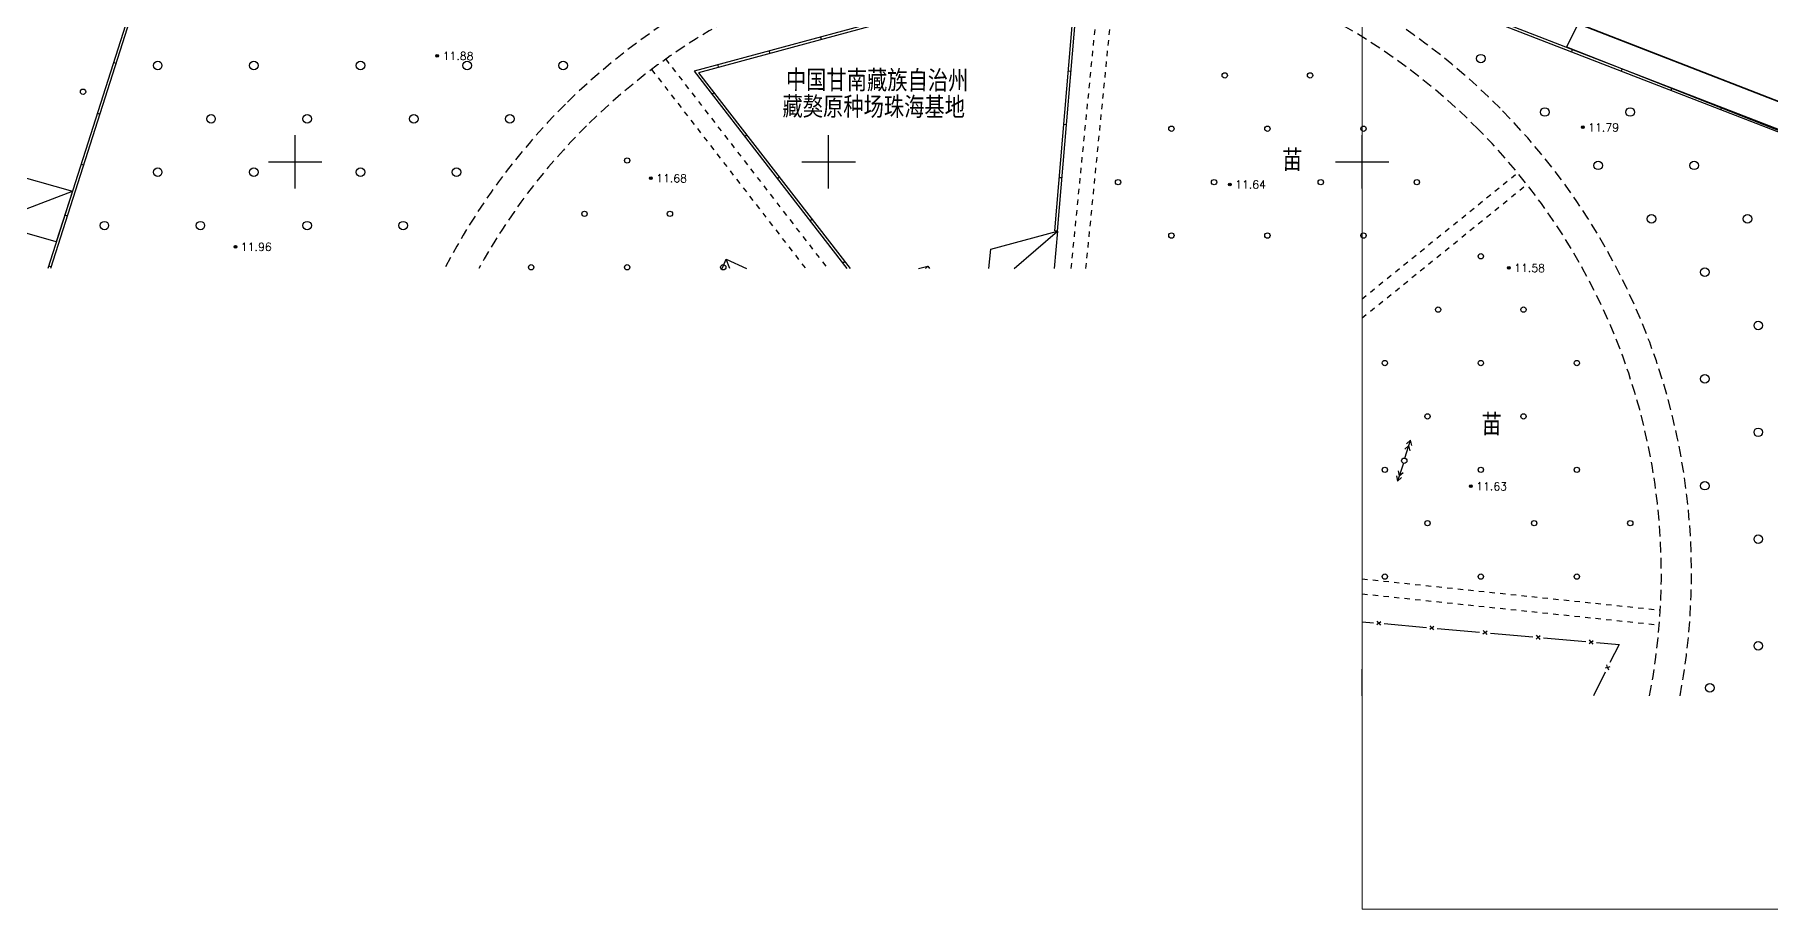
# Model space of a CAD drawing. Extents: x 396500 to 398250, y 1005980 to 1008200.
# Drawn here: x 396775.6 to 396938.2, y 1005980 to 1006061.9 of the extents above; entities that cross this region are included whole.
import ezdxf

# ---------------------------------------------------------------- set-up
doc = ezdxf.new("R2010")
doc.units = 0
doc.header["$LTSCALE"] = 0.5
for name, pattern in [('$RECOVER_080108151758-3', [0]), ('XX11', [2, 1, -1]), ('XX21', [3, 2, -1]), ('XX41', [5, 4, -1])]:
    doc.linetypes.add(name, pattern=pattern)
doc.layers.get('0').update_dxf_attribs({"linetype": 'CONTINUOUS'})
for name, color, linetype in [('21', 6, 'CONTINUOUS'), ('23', 6, 'CONTINUOUS'), ('24', 2, 'CONTINUOUS'), ('33', 4, 'CONTINUOUS'), ('44', 9, 'CONTINUOUS'), ('51', 2, 'CONTINUOUS'), ('63', 5, 'CONTINUOUS'), ('93', 3, 'CONTINUOUS'), ('ELEVATION', 7, 'CONTINUOUS'), ('POINTCODE', 7, 'CONTINUOUS')]:
    doc.layers.add(name, color=color, linetype=linetype)
doc.layers.add('绘图层', color=6, linetype='CONTINUOUS', lineweight=5)
doc.styles.add('细等线', font='txt.shx', dxfattribs={"bigfont": 'ht.shx'})

# ---------------------------------------------------------------- blocks, each defined once
blk = doc.blocks.new('B8211')
blk.add_hatch(color=256).paths.add_polyline_path([(0.25, 0, 1), (-0.25, 0, 1)])
blk.add_circle((0, 0), 0.25)
blk = doc.blocks.new('B935')
at = {"linetype": 'Continuous'}
blk.add_circle((0, 0), 0.5, dxfattribs=at)
blk = doc.blocks.new('B931')
at = {"linetype": 'Continuous'}
blk.add_circle((0, 0), 0.8, dxfattribs=at)

msp = doc.modelspace()

# ---------------------------------------------------------------- linework, layer by layer
at = {"layer": '21', "color": 6, "linetype": 'Continuous'}
msp.add_lwpolyline([(396777.61, 1006042.5), (396771.36, 1006044.29), (396772.73, 1006049.08), (396779.13, 1006047.26)], close=True, dxfattribs=at)
for points in [[(396771.36, 1006044.29), (396779.13, 1006047.26)], [(396865.01, 1006040), (396865.2, 1006041.83), (396871.44, 1006043.52), (396871.14, 1006040)], [(396867.37, 1006040), (396871.44, 1006043.52)], [(396858.43, 1006040), (396859.28, 1006040.23), (396859.45, 1006040)], [(396859.09, 1006040), (396859.28, 1006040.23)]]:
    msp.add_lwpolyline(points, dxfattribs=at)
at = {"layer": '23', "color": 6, "linetype": 'XX21'}
for points in [[(396814, 1006040, -0.077647), (396825.33, 1006055.4, -0.414214), (396912.92, 1006055.02, -0.246424), (396929.8, 1006000)], [(396817.2, 1006040, -0.071356), (396827.32, 1006053.39, -0.414214), (396910.91, 1006053.03, -0.248803), (396926.93, 1006000)]]:
    msp.add_lwpolyline(points, format="xyb", dxfattribs=at)
at = {"layer": '24', "color": 2, "linetype": 'Continuous'}
for points in [[(396798.19, 1006106.95), (396776.81, 1006040)], [(396798.42, 1006106.88), (396777.06, 1006040)], [(396871.44, 1006043.52), (396873.54, 1006068.26), (396837.39, 1006058.48), (396851.7, 1006040)], [(396891.69, 1006069.02), (396895.37, 1006067.41), (396898.47, 1006068.51), (396970.06, 1006040.8)], [(396891.79, 1006069.24), (396895.38, 1006067.67), (396898.47, 1006068.77), (396970.15, 1006041.02)], [(396871.2, 1006043.54), (396873.27, 1006067.94), (396837.8, 1006058.34), (396852, 1006040)], [(396849.25, 1006061.69), (396849.31, 1006061.46)], [(396844.42, 1006060.38), (396844.49, 1006060.15)], [(396919.64, 1006060.32), (396919.72, 1006060.54)], [(396782.98, 1006059.32), (396783.21, 1006059.25)], [(396839.6, 1006059.08), (396839.66, 1006058.85)], [(396872.71, 1006058.47), (396872.47, 1006058.49)], [(396924.3, 1006058.52), (396924.39, 1006058.74)], [(396928.96, 1006056.71), (396929.05, 1006056.93)], [(396839.05, 1006056.33), (396839.24, 1006056.48)], [(396933.62, 1006054.91), (396933.71, 1006055.13)], [(396781.46, 1006054.56), (396781.69, 1006054.48)], [(396872.28, 1006053.48), (396872.04, 1006053.51)], [(396842.11, 1006052.38), (396842.3, 1006052.53)], [(396779.94, 1006049.79), (396780.17, 1006049.72)], [(396845.17, 1006048.43), (396845.36, 1006048.57)], [(396871.86, 1006048.5), (396871.62, 1006048.52)], [(396778.42, 1006045.03), (396778.65, 1006044.96)], [(396848.23, 1006044.47), (396848.42, 1006044.62)], [(396871.44, 1006043.52), (396871.2, 1006043.54)], [(396851.3, 1006040.52), (396851.49, 1006040.67)], [(396776.9, 1006040.27), (396777.13, 1006040.19)], [(396900, 1006006.93), (396901.05, 1006006.84)], [(396901.55, 1006006.79), (396901.36, 1006006.63)], [(396901.55, 1006006.79), (396901.39, 1006006.99)], [(396901.55, 1006006.79), (396901.74, 1006006.96)], [(396901.55, 1006006.79), (396901.71, 1006006.6)], [(396902.05, 1006006.75), (396906.03, 1006006.4)], [(396906.53, 1006006.35), (396906.34, 1006006.19)], [(396906.53, 1006006.35), (396906.37, 1006006.54)], [(396906.53, 1006006.35), (396906.72, 1006006.51)], [(396906.53, 1006006.35), (396906.69, 1006006.16)], [(396907.03, 1006006.31), (396911.01, 1006005.95)], [(396911.51, 1006005.91), (396911.32, 1006005.75)], [(396911.51, 1006005.91), (396911.35, 1006006.1)], [(396911.51, 1006005.91), (396911.7, 1006006.07)], [(396911.51, 1006005.91), (396911.67, 1006005.72)], [(396912.01, 1006005.86), (396915.99, 1006005.51)], [(396916.49, 1006005.47), (396916.3, 1006005.31)], [(396916.49, 1006005.47), (396916.33, 1006005.66)], [(396916.49, 1006005.47), (396916.68, 1006005.63)], [(396916.49, 1006005.47), (396916.65, 1006005.27)], [(396916.99, 1006005.42), (396920.97, 1006005.07)], [(396921.47, 1006005.02), (396921.28, 1006004.86)], [(396921.47, 1006005.02), (396921.31, 1006005.22)], [(396921.47, 1006005.02), (396921.66, 1006005.18)], [(396921.47, 1006005.02), (396921.63, 1006004.83)], [(396921.97, 1006004.98), (396924.07, 1006004.79), (396923.22, 1006003.1)], [(396922.78, 1006002.2), (396921.68, 1006000)], [(396923, 1006002.65), (396922.76, 1006002.57)], [(396923, 1006002.65), (396922.92, 1006002.89)], [(396923, 1006002.65), (396923.24, 1006002.73)], [(396923, 1006002.65), (396923.08, 1006002.41)]]:
    msp.add_lwpolyline(points, dxfattribs=at)
at = {"layer": '33', "color": 4, "linetype": 'Continuous'}
msp.add_lwpolyline([(396965.57, 1006058.21), (396954.85, 1006063.13), (396958.08, 1006070.91), (396931.09, 1006084.48), (396919.16, 1006060.76), (396960.08, 1006044.66)], close=True, dxfattribs=at)
at = {"layer": '44', "color": 9, "linetype": 'XX11'}
for points in [[(396872.73, 1006040), (396875.73, 1006070.09)], [(396874.11, 1006040), (396877.1, 1006069.95)], [(396833.41, 1006058.65), (396847.85, 1006040)], [(396834.73, 1006059.62), (396849.91, 1006040)], [(396900, 1006037.18), (396914.57, 1006048.98)], [(396900, 1006035.38), (396915.44, 1006047.89)], [(396900, 1006010.95), (396927.97, 1006008.02)], [(396900, 1006009.54), (396927.83, 1006006.63)]]:
    msp.add_lwpolyline(points, dxfattribs=at)
at = {"layer": '51', "color": 2, "linetype": 'Continuous'}
for points in [[(396840.03, 1006040), (396840.4, 1006040.88), (396842.31, 1006040)], [(396840.75, 1006040), (396840.4, 1006040.88)], [(396904.01, 1006022.24), (396904.53, 1006023.92)], [(396904.49, 1006022.95), (396904.38, 1006023.44), (396904.01, 1006023.1)], [(396904.64, 1006023.43), (396904.53, 1006023.92), (396904.16, 1006023.58)], [(396903.86, 1006021.77), (396903.31, 1006020.11)], [(396903.36, 1006021.07), (396903.47, 1006020.58), (396903.84, 1006020.91)], [(396903.21, 1006020.6), (396903.31, 1006020.11), (396903.68, 1006020.44)]]:
    msp.add_lwpolyline(points, dxfattribs=at)
msp.add_circle((396903.94, 1006022.01), 0.25, dxfattribs=at)
at = {"layer": '63', "color": 5, "linetype": 'XX41', "const_width": 0.15}
msp.add_lwpolyline([(396961.07, 1006047.09), (396920.25, 1006062.94)], dxfattribs=at)
at = {"layer": 'POINTCODE', "color": 1, "linetype": 'Continuous'}
for p, q in [((396800, 1006047.5), (396800, 1006052.5)), ((396850, 1006047.5), (396850, 1006052.5)), ((396900, 1006047.5), (396900, 1006052.5)), ((396797.5, 1006050), (396802.5, 1006050)), ((396847.5, 1006050), (396852.5, 1006050)), ((396897.5, 1006050), (396902.5, 1006050)), ((396900, 1006000), (396900, 1006002.5))]:
    msp.add_line(p, q, dxfattribs=at)
at = {"layer": '绘图层', "linetype": 'Continuous', "flags": 128}
msp.add_lwpolyline([(396900, 1006330), (396900, 1005980), (397250, 1005980), (397250, 1006330)], close=True, dxfattribs=at)

# ---------------------------------------------------------------- block references
at = {"layer": '93', "color": 3, "linetype": '$RECOVER_080108151758-3', "xscale": 0.5, "yscale": 0.5, "zscale": 0.5}
for name, p in [('B931', (396911.12, 1006059.67)), ('B931', (396787.12, 1006059.03)), ('B931', (396796.12, 1006059.03)), ('B931', (396806.12, 1006059.03)), ('B931', (396816.12, 1006059.03)), ('B931', (396825.12, 1006059.03)), ('B935', (396887.12, 1006058.1)), ('B935', (396895.12, 1006058.1)), ('B935', (396780.12, 1006056.57)), ('B931', (396917.12, 1006054.67)), ('B931', (396925.12, 1006054.67)), ('B931', (396792.12, 1006054.03)), ('B931', (396801.12, 1006054.03)), ('B931', (396811.12, 1006054.03)), ('B931', (396820.12, 1006054.03)), ('B935', (396882.12, 1006053.1)), ('B935', (396891.12, 1006053.1)), ('B935', (396900.12, 1006053.1)), ('B935', (396831.12, 1006050.13)), ('B931', (396787.12, 1006049.03)), ('B931', (396796.12, 1006049.03)), ('B931', (396806.12, 1006049.03)), ('B931', (396815.12, 1006049.03)), ('B931', (396922.12, 1006049.67)), ('B931', (396931.12, 1006049.67)), ('B935', (396877.12, 1006048.1)), ('B935', (396886.12, 1006048.1)), ('B935', (396896.12, 1006048.1)), ('B935', (396905.12, 1006048.1)), ('B935', (396827.12, 1006045.13)), ('B935', (396835.12, 1006045.13)), ('B931', (396782.12, 1006044.03)), ('B931', (396791.12, 1006044.03)), ('B931', (396801.12, 1006044.03)), ('B931', (396810.12, 1006044.03)), ('B931', (396927.12, 1006044.67)), ('B931', (396936.12, 1006044.67)), ('B935', (396882.12, 1006043.1)), ('B935', (396891.12, 1006043.1)), ('B935', (396900.12, 1006043.1)), ('B935', (396822.12, 1006040.13)), ('B935', (396831.12, 1006040.13)), ('B935', (396840.12, 1006040.13)), ('B935', (396911.12, 1006041.16)), ('B931', (396932.12, 1006039.67)), ('B935', (396907.12, 1006036.16)), ('B935', (396915.12, 1006036.16)), ('B931', (396937.12, 1006034.67)), ('B935', (396902.12, 1006031.16)), ('B935', (396911.12, 1006031.16)), ('B935', (396920.12, 1006031.16)), ('B931', (396932.12, 1006029.67)), ('B935', (396906.12, 1006026.16)), ('B935', (396915.12, 1006026.16)), ('B931', (396937.12, 1006024.67)), ('B935', (396902.12, 1006021.16)), ('B935', (396911.12, 1006021.16)), ('B935', (396920.12, 1006021.16)), ('B931', (396932.12, 1006019.67)), ('B935', (396906.12, 1006016.16)), ('B935', (396916.12, 1006016.16)), ('B935', (396925.12, 1006016.16)), ('B931', (396937.12, 1006014.67)), ('B935', (396902.12, 1006011.16)), ('B935', (396911.12, 1006011.16)), ('B935', (396920.12, 1006011.16)), ('B931', (396937.12, 1006004.67)), ('B931', (396932.58, 1006000.73))]:
    msp.add_blockref(name, p, dxfattribs=at)
at = {"layer": 'ELEVATION', "color": 42, "linetype": 'Continuous', "xscale": 0.4999999999889528, "yscale": 0.5, "zscale": 0.5, "rotation": 359.7518383878652}
for p in [(396813.32, 1006059.93, 11.88), (396920.68, 1006053.24, 11.79), (396833.33, 1006048.47, 11.68), (396887.59, 1006047.88, 11.64), (396794.41, 1006042.05, 11.96), (396913.74, 1006040.07, 11.58), (396910.18, 1006019.62, 11.63)]:
    msp.add_blockref('B8211', p, dxfattribs=at)

# ---------------------------------------------------------------- texts
at = {"color": 4, "style": '细等线'}
for s, p in [('中国甘南藏族自治州', (396845.99, 1006056.64)), ('藏獒原种场珠海基地', (396845.67, 1006054.15))]:
    msp.add_text(s, height=2, rotation=359.7518, dxfattribs=at).set_placement(p)
at = {"color": 4, "linetype": 'Continuous', "style": '细等线'}
for p in [(396892.49, 1006049.16), (396911.17, 1006024.39)]:
    msp.add_text('苗', height=2, rotation=359.7518, dxfattribs=at).set_placement(p)
at = {"layer": 'ELEVATION', "color": 42, "linetype": 'Continuous', "style": '细等线'}
for s, p in [('11.88', (396813.82, 1006059.55, 11.88)), ('11.79', (396921.18, 1006052.86, 11.79)), ('11.68', (396833.83, 1006048.09, 11.68)), ('11.64', (396888.09, 1006047.51, 11.64)), ('11.96', (396794.91, 1006041.67, 11.96)), ('11.58', (396914.24, 1006039.69, 11.58)), ('11.63', (396910.68, 1006019.24, 11.63))]:
    msp.add_text(s, height=0.75, rotation=359.7518, dxfattribs=at).set_placement(p)

doc.saveas('drawing.dxf')
